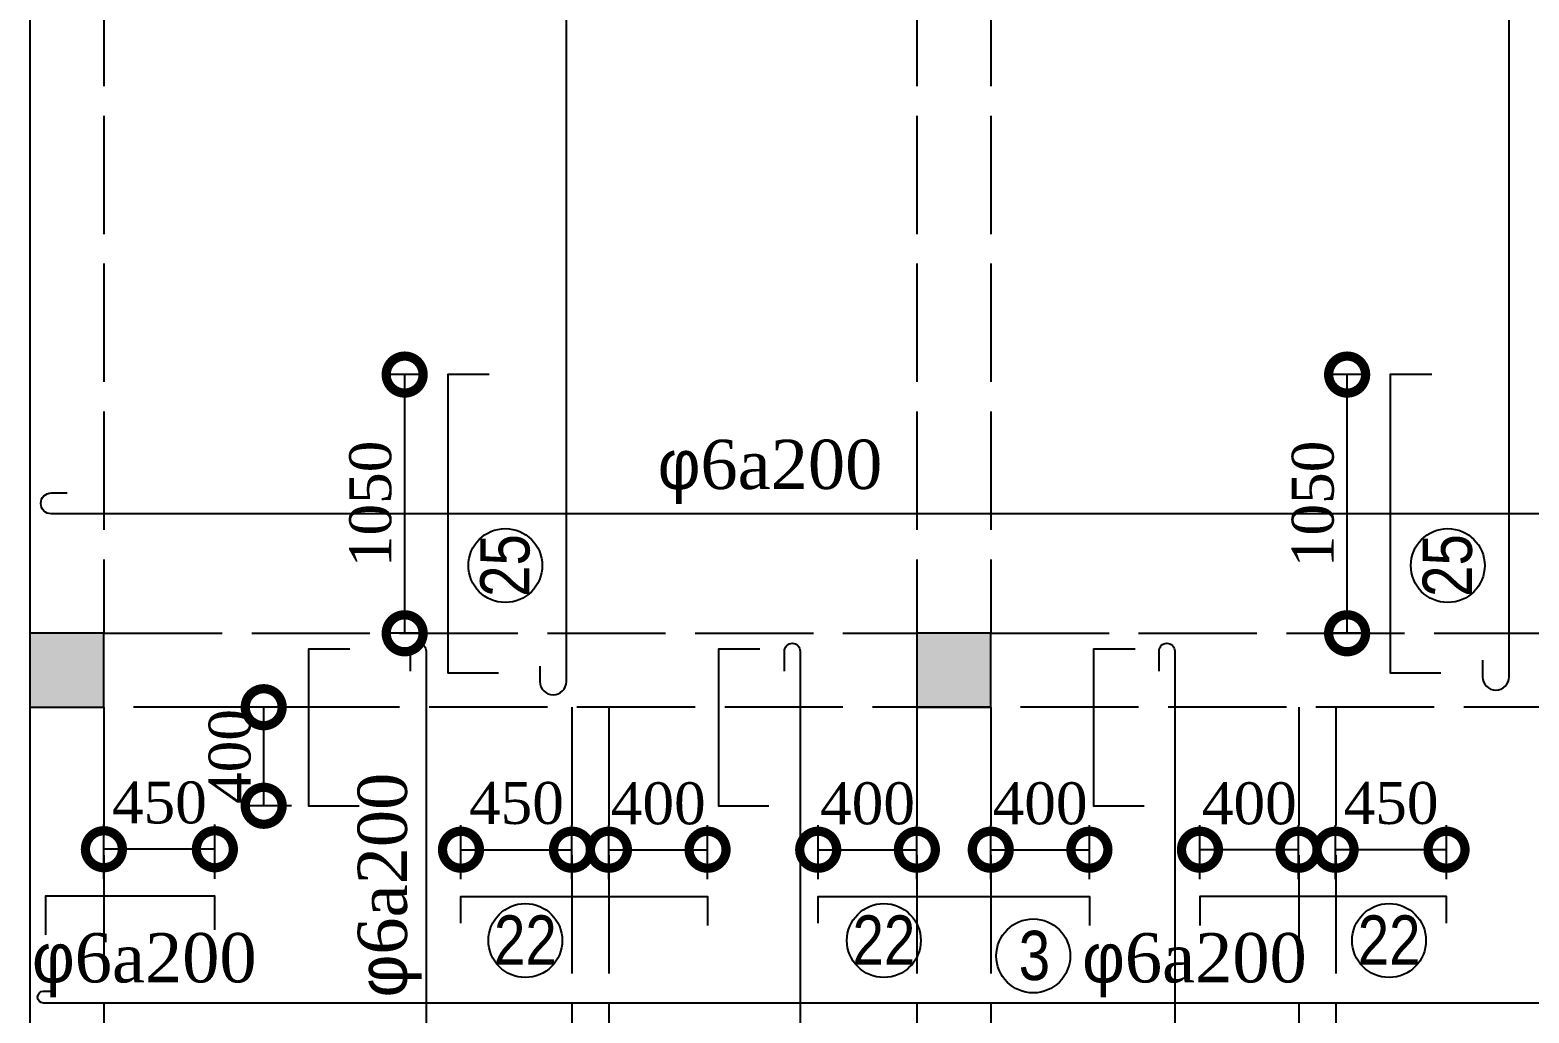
# Model space of a CAD drawing. Extents: x -105064 to -20964, y -943 to 58457.
# Drawn here: x -99496 to -93411, y 41991 to 45981 of the extents above; entities that cross this region are included whole.
import ezdxf

# ---------------------------------------------------------------- set-up
doc = ezdxf.new("R2010")
doc.units = 0
doc.header["$LTSCALE"] = 40
doc.linetypes.add('ACAD_ISO02W100', pattern=[15, 12, -3])
doc.layers.get('0').update_dxf_attribs({"linetype": 'CONTINUOUS'})
doc.layers.get('DEFPOINTS').update_dxf_attribs({"linetype": 'CONTINUOUS'})
for name, color, linetype in [('COT', 3, 'CONTINUOUS'), ('KTHUOT', 6, 'CONTINUOUS'), ('MANH', 2, 'CONTINUOUS'), ('TEXT', 7, 'CONTINUOUS'), ('THEP', 1, 'CONTINUOUS')]:
    doc.layers.add(name, color=color, linetype=linetype)
doc.styles.add('DIM-NEW', font='')
doc.styles.add('VNI-HELVE', font='')
doc.styles.add('VNI-TIMES', font='')
doc.styles.get('DIM-NEW').set_extended_font_data('VNI-Helve-Condense')
doc.styles.get('VNI-HELVE').set_extended_font_data('VNI-Helve')
doc.styles.get('VNI-TIMES').set_extended_font_data('VNI-Times')
doc.dimstyles.new('D1', dxfattribs={"dimscale": 0, "dimtxt": 300, "dimasz": 250, "dimexe": 250, "dimexo": 0, "dimgap": 160, "dimtad": 1, "dimdec": 0, "dimdsep": 46, "dimtxsty": 'VNI-HELVE', "dimblk1": 'ARCHTICK', "dimblk2": 'ARCHTICK', "dimsah": 1, "dimcen": 2.5, "dimclrd": 6, "dimclre": 6, "dimclrt": 6, "dimadec": 0, "dimazin": 0, "dimtfac": 1, "dimtdec": 0, "dimtmove": 0, "dimatfit": 3, "dimldrblk": 'ARCHTICK', "dimfxl": 1, "dimtolj": 1, "dimtzin": 0, "dimarcsym": 0})

# ---------------------------------------------------------------- blocks, each defined once
blk = doc.blocks.new('_DotSmall')
at = {"color": 0, "linetype": 'ByBlock', "const_width": 0.5}
blk.add_lwpolyline([(-0.0625, 0, 1), (0.0625, 0, 1)], format="xyb", close=True, dxfattribs=at)
blk = doc.blocks.new('*D128')
at = {"layer": 'DEFPOINTS', "color": 0, "linetype": 'Continuous', "transparency": 16777216}
for p in [(-99195.8, 42656.2), (-99195.8, 42466.6), (-98745.4, 42466.6)]:
    blk.add_point(p, dxfattribs=at)
at = {"layer": 'KTHUOT', "color": 9, "linetype": 'Continuous', "lineweight": -2, "transparency": 16777216}
for p, q in [((-99195.8, 42536.6), (-99195.8, 42756.2)), ((-98745.4, 42536.6), (-98745.4, 42756.2)), ((-98745.4, 42656.2), (-99195.8, 42656.2))]:
    blk.add_line(p, q, dxfattribs=at)
at = {"layer": 'KTHUOT', "color": 9, "linetype": 'Continuous', "lineweight": -2, "transparency": 16777216, "xscale": 300, "yscale": 300, "zscale": 300, "rotation": 180}
blk.add_blockref('_DotSmall', (-99195.8, 42656.2), dxfattribs=at)
at = {"layer": 'KTHUOT', "color": 9, "linetype": 'Continuous', "lineweight": -2, "transparency": 16777216, "xscale": 300, "yscale": 300, "zscale": 300}
blk.add_blockref('_DotSmall', (-98745.4, 42656.2), dxfattribs=at)
at = {"layer": 'KTHUOT', "color": 7, "linetype": 'Continuous', "transparency": 16777216, "insert": (-98970.6, 42844.6), "char_height": 170, "attachment_point": 5, "style": 'VNI-TIMES'}
blk.add_mtext('\\A1;450', dxfattribs=at)
blk = doc.blocks.new('_ARCHTICK')
at = {"color": 0, "linetype": 'ByBlock', "const_width": 0.15}
blk.add_lwpolyline([(-0.5, -0.5), (0.5, 0.5)], dxfattribs=at)
blk = doc.blocks.new('*D129')
at = {"layer": 'DEFPOINTS', "color": 0, "linetype": 'Continuous', "transparency": 16777216}
for p in [(-96745.4, 42654.1), (-97145.8, 42464.5), (-96745.4, 42464.5)]:
    blk.add_point(p, dxfattribs=at)
at = {"layer": 'KTHUOT', "color": 9, "linetype": 'Continuous', "lineweight": -2, "transparency": 16777216}
for p, q in [((-97145.8, 42534.5), (-97145.8, 42754.1)), ((-96745.4, 42534.5), (-96745.4, 42754.1)), ((-97145.8, 42654.1), (-96745.4, 42654.1))]:
    blk.add_line(p, q, dxfattribs=at)
at = {"layer": 'KTHUOT', "color": 9, "linetype": 'Continuous', "lineweight": -2, "transparency": 16777216, "xscale": 300, "yscale": 300, "zscale": 300, "rotation": 180}
blk.add_blockref('_DotSmall', (-97145.8, 42654.1), dxfattribs=at)
at = {"layer": 'KTHUOT', "color": 9, "linetype": 'Continuous', "lineweight": -2, "transparency": 16777216, "xscale": 300, "yscale": 300, "zscale": 300}
blk.add_blockref('_DotSmall', (-96745.4, 42654.1), dxfattribs=at)
at = {"layer": 'KTHUOT', "color": 7, "linetype": 'Continuous', "transparency": 16777216, "insert": (-96945.6, 42841.1), "char_height": 170, "attachment_point": 5, "style": 'VNI-TIMES'}
blk.add_mtext('\\A1;400', dxfattribs=at)
blk = doc.blocks.new('*D130')
at = {"layer": 'DEFPOINTS', "color": 0, "linetype": 'Continuous', "transparency": 16777216}
for p in [(-97295.8, 42654.1), (-97746.3, 42464.5), (-97295.8, 42464.5)]:
    blk.add_point(p, dxfattribs=at)
at = {"layer": 'KTHUOT', "color": 9, "linetype": 'Continuous', "lineweight": -2, "transparency": 16777216}
for p, q in [((-97746.3, 42534.5), (-97746.3, 42754.1)), ((-97295.8, 42534.5), (-97295.8, 42754.1)), ((-97746.3, 42654.1), (-97295.8, 42654.1))]:
    blk.add_line(p, q, dxfattribs=at)
at = {"layer": 'KTHUOT', "color": 9, "linetype": 'Continuous', "lineweight": -2, "transparency": 16777216, "xscale": 300, "yscale": 300, "zscale": 300, "rotation": 180}
blk.add_blockref('_DotSmall', (-97746.3, 42654.1), dxfattribs=at)
at = {"layer": 'KTHUOT', "color": 9, "linetype": 'Continuous', "lineweight": -2, "transparency": 16777216, "xscale": 300, "yscale": 300, "zscale": 300}
blk.add_blockref('_DotSmall', (-97295.8, 42654.1), dxfattribs=at)
at = {"layer": 'KTHUOT', "color": 7, "linetype": 'Continuous', "transparency": 16777216, "insert": (-97521.1, 42842.5), "char_height": 170, "attachment_point": 5, "style": 'VNI-TIMES'}
blk.add_mtext('\\A1;450', dxfattribs=at)
blk = doc.blocks.new('*D131')
at = {"layer": 'DEFPOINTS', "color": 0, "linetype": 'Continuous', "transparency": 16777216}
for p in [(-95195.4, 42654.1), (-95595.8, 42464.5), (-95195.4, 42464.5)]:
    blk.add_point(p, dxfattribs=at)
at = {"layer": 'KTHUOT', "color": 9, "linetype": 'Continuous', "lineweight": -2, "transparency": 16777216}
for p, q in [((-95595.8, 42534.5), (-95595.8, 42754.1)), ((-95195.4, 42534.5), (-95195.4, 42754.1)), ((-95595.8, 42654.1), (-95195.4, 42654.1))]:
    blk.add_line(p, q, dxfattribs=at)
at = {"layer": 'KTHUOT', "color": 9, "linetype": 'Continuous', "lineweight": -2, "transparency": 16777216, "xscale": 300, "yscale": 300, "zscale": 300, "rotation": 180}
blk.add_blockref('_DotSmall', (-95595.8, 42654.1), dxfattribs=at)
at = {"layer": 'KTHUOT', "color": 9, "linetype": 'Continuous', "lineweight": -2, "transparency": 16777216, "xscale": 300, "yscale": 300, "zscale": 300}
blk.add_blockref('_DotSmall', (-95195.4, 42654.1), dxfattribs=at)
at = {"layer": 'KTHUOT', "color": 7, "linetype": 'Continuous', "transparency": 16777216, "insert": (-95395.6, 42841.1), "char_height": 170, "attachment_point": 5, "style": 'VNI-TIMES'}
blk.add_mtext('\\A1;400', dxfattribs=at)
blk = doc.blocks.new('*D132')
at = {"layer": 'DEFPOINTS', "color": 0, "linetype": 'Continuous', "transparency": 16777216}
for p in [(-95895.8, 42654.1), (-96296.3, 42464.5), (-95895.8, 42464.5)]:
    blk.add_point(p, dxfattribs=at)
at = {"layer": 'KTHUOT', "color": 9, "linetype": 'Continuous', "lineweight": -2, "transparency": 16777216}
for p, q in [((-96296.3, 42534.5), (-96296.3, 42754.1)), ((-95895.8, 42534.5), (-95895.8, 42754.1)), ((-96296.3, 42654.1), (-95895.8, 42654.1))]:
    blk.add_line(p, q, dxfattribs=at)
at = {"layer": 'KTHUOT', "color": 9, "linetype": 'Continuous', "lineweight": -2, "transparency": 16777216, "xscale": 300, "yscale": 300, "zscale": 300, "rotation": 180}
blk.add_blockref('_DotSmall', (-96296.3, 42654.1), dxfattribs=at)
at = {"layer": 'KTHUOT', "color": 9, "linetype": 'Continuous', "lineweight": -2, "transparency": 16777216, "xscale": 300, "yscale": 300, "zscale": 300}
blk.add_blockref('_DotSmall', (-95895.8, 42654.1), dxfattribs=at)
at = {"layer": 'KTHUOT', "color": 7, "linetype": 'Continuous', "transparency": 16777216, "insert": (-96096.1, 42841.1), "char_height": 170, "attachment_point": 5, "style": 'VNI-TIMES'}
blk.add_mtext('\\A1;400', dxfattribs=at)
blk = doc.blocks.new('*D133')
at = {"layer": 'DEFPOINTS', "color": 0, "linetype": 'Continuous', "transparency": 16777216}
for p in [(-94746.7, 42654.1), (-94746.7, 42464.5), (-94346.2, 42464.5)]:
    blk.add_point(p, dxfattribs=at)
at = {"layer": 'KTHUOT', "color": 9, "linetype": 'Continuous', "lineweight": -2, "transparency": 16777216}
for p, q in [((-94746.7, 42534.5), (-94746.7, 42754.1)), ((-94346.2, 42534.5), (-94346.2, 42754.1)), ((-94346.2, 42654.1), (-94746.7, 42654.1))]:
    blk.add_line(p, q, dxfattribs=at)
at = {"layer": 'KTHUOT', "color": 9, "linetype": 'Continuous', "lineweight": -2, "transparency": 16777216, "xscale": 300, "yscale": 300, "zscale": 300, "rotation": 180}
blk.add_blockref('_DotSmall', (-94746.7, 42654.1), dxfattribs=at)
at = {"layer": 'KTHUOT', "color": 9, "linetype": 'Continuous', "lineweight": -2, "transparency": 16777216, "xscale": 300, "yscale": 300, "zscale": 300}
blk.add_blockref('_DotSmall', (-94346.2, 42654.1), dxfattribs=at)
at = {"layer": 'KTHUOT', "color": 7, "linetype": 'Continuous', "transparency": 16777216, "insert": (-94546.4, 42841.1), "char_height": 170, "attachment_point": 5, "style": 'VNI-TIMES'}
blk.add_mtext('\\A1;400', dxfattribs=at)
blk = doc.blocks.new('*D134')
at = {"layer": 'DEFPOINTS', "color": 0, "linetype": 'Continuous', "transparency": 16777216}
for p in [(-94196.2, 42654.1), (-94196.2, 42464.5), (-93745.8, 42464.5)]:
    blk.add_point(p, dxfattribs=at)
at = {"layer": 'KTHUOT', "color": 9, "linetype": 'Continuous', "lineweight": -2, "transparency": 16777216}
for p, q in [((-94196.2, 42534.5), (-94196.2, 42754.1)), ((-93745.8, 42534.5), (-93745.8, 42754.1)), ((-93745.8, 42654.1), (-94196.2, 42654.1))]:
    blk.add_line(p, q, dxfattribs=at)
at = {"layer": 'KTHUOT', "color": 9, "linetype": 'Continuous', "lineweight": -2, "transparency": 16777216, "xscale": 300, "yscale": 300, "zscale": 300, "rotation": 180}
blk.add_blockref('_DotSmall', (-94196.2, 42654.1), dxfattribs=at)
at = {"layer": 'KTHUOT', "color": 9, "linetype": 'Continuous', "lineweight": -2, "transparency": 16777216, "xscale": 300, "yscale": 300, "zscale": 300}
blk.add_blockref('_DotSmall', (-93745.8, 42654.1), dxfattribs=at)
at = {"layer": 'KTHUOT', "color": 7, "linetype": 'Continuous', "transparency": 16777216, "insert": (-93971, 42842.5), "char_height": 170, "attachment_point": 5, "style": 'VNI-TIMES'}
blk.add_mtext('\\A1;450', dxfattribs=at)
blk = doc.blocks.new('*D360')
at = {"layer": 'DEFPOINTS', "color": 0, "linetype": 'Continuous', "transparency": 16777216}
for p in [(-97974.9, 44582.3), (-97842, 44582.3), (-97842, 43532.4)]:
    blk.add_point(p, dxfattribs=at)
at = {"layer": 'KTHUOT', "color": 9, "linetype": 'Continuous', "lineweight": -2, "transparency": 16777216}
for p, q in [((-97912, 44582.3), (-98044.9, 44582.3)), ((-97974.9, 43532.4), (-97974.9, 44582.3)), ((-97912, 43532.4), (-98044.9, 43532.4))]:
    blk.add_line(p, q, dxfattribs=at)
at = {"layer": 'KTHUOT', "color": 9, "linetype": 'Continuous', "lineweight": -2, "transparency": 16777216, "xscale": 300, "yscale": 300, "zscale": 300}
for p, rotation in [((-97974.9, 44582.3), 90), ((-97974.9, 43532.4), 270)]:
    blk.add_blockref('_DotSmall', p, dxfattribs=dict(at, rotation=rotation))
at = {"layer": 'KTHUOT', "color": 7, "linetype": 'Continuous', "transparency": 16777216, "insert": (-98113.3, 44057.4), "char_height": 170, "attachment_point": 5, "rotation": 90, "style": 'VNI-TIMES'}
blk.add_mtext('\\A1;1050', dxfattribs=at)
blk = doc.blocks.new('*D361')
at = {"layer": 'DEFPOINTS', "color": 0, "linetype": 'Continuous', "transparency": 16777216}
for p in [(-94149.3, 44582.3), (-94016.4, 44582.3), (-94016.4, 43532.4)]:
    blk.add_point(p, dxfattribs=at)
at = {"layer": 'KTHUOT', "color": 9, "linetype": 'Continuous', "lineweight": -2, "transparency": 16777216}
for p, q in [((-94086.4, 44582.3), (-94219.3, 44582.3)), ((-94149.3, 43532.4), (-94149.3, 44582.3)), ((-94086.4, 43532.4), (-94219.3, 43532.4))]:
    blk.add_line(p, q, dxfattribs=at)
at = {"layer": 'KTHUOT', "color": 9, "linetype": 'Continuous', "lineweight": -2, "transparency": 16777216, "xscale": 300, "yscale": 300, "zscale": 300}
for p, rotation in [((-94149.3, 44582.3), 90), ((-94149.3, 43532.4), 270)]:
    blk.add_blockref('_DotSmall', p, dxfattribs=dict(at, rotation=rotation))
at = {"layer": 'KTHUOT', "color": 7, "linetype": 'Continuous', "transparency": 16777216, "insert": (-94287.7, 44057.4), "char_height": 170, "attachment_point": 5, "rotation": 90, "style": 'VNI-TIMES'}
blk.add_mtext('\\A1;1050', dxfattribs=at)
blk = doc.blocks.new('*D380')
at = {"layer": 'DEFPOINTS', "color": 0, "linetype": 'Continuous', "transparency": 16777216}
for p in [(-98547.1, 43232.4), (-98364.7, 43232.4), (-98364.7, 42832.4)]:
    blk.add_point(p, dxfattribs=at)
at = {"layer": 'KTHUOT', "color": 9, "linetype": 'Continuous', "lineweight": -2, "transparency": 16777216}
for p, q in [((-98434.7, 43232.4), (-98617.1, 43232.4)), ((-98547.1, 42832.4), (-98547.1, 43232.4)), ((-98434.7, 42832.4), (-98617.1, 42832.4))]:
    blk.add_line(p, q, dxfattribs=at)
at = {"layer": 'KTHUOT', "color": 9, "linetype": 'Continuous', "lineweight": -2, "transparency": 16777216, "xscale": 300, "yscale": 300, "zscale": 300}
for p, rotation in [((-98547.1, 43232.4), 90), ((-98547.1, 42832.4), 270)]:
    blk.add_blockref('_DotSmall', p, dxfattribs=dict(at, rotation=rotation))
at = {"layer": 'KTHUOT', "color": 7, "linetype": 'Continuous', "transparency": 16777216, "insert": (-98684.2, 43032.4), "char_height": 170, "attachment_point": 5, "rotation": 90, "style": 'VNI-TIMES'}
blk.add_mtext('\\A1;400', dxfattribs=at)

msp = doc.modelspace()

# ---------------------------------------------------------------- linework, layer by layer
at = {"layer": 'COT'}
for points in [[(-99495.8, 43232.4), (-99195.8, 43232.4), (-99195.8, 43532.4), (-99495.8, 43532.4)], [(-95895.8, 43232.4), (-95595.8, 43232.4), (-95595.8, 43532.4), (-95895.8, 43532.4)]]:
    msp.add_lwpolyline(points, close=True, dxfattribs=at)
for points in [[(-99495.8, 43232.4), (-99195.8, 43232.4), (-99495.8, 43532.4), (-99195.8, 43532.4)], [(-95895.8, 43232.4), (-95595.8, 43232.4), (-95895.8, 43532.4), (-95595.8, 43532.4)]]:
    msp.add_solid(points, dxfattribs=at)
at = {"layer": 'KTHUOT', "color": 6, "linetype": 'Continuous'}
for centre in [(-97566.4, 43807.3), (-93740.8, 43807.3), (-97485.1, 42285.6), (-96029.8, 42285.6), (-93979.2, 42285.6), (-95423.3, 42223.2)]:
    msp.add_circle(centre, 150, dxfattribs=at)
at = {"layer": 'MANH', "linetype": 'Continuous'}
for p, q in [((-99495.8, 47432.4), (-99495.8, 43532.4)), ((-99495.8, 43232.4), (-99495.8, 39532.4))]:
    msp.add_line(p, q, dxfattribs=at)
at = {"layer": 'MANH', "linetype": 'ACAD_ISO02W100'}
for p, q in [((-99195.8, 47432.4), (-99195.8, 43532.4)), ((-95895.8, 47432.4), (-95895.8, 43532.4)), ((-95595.8, 47432.4), (-95595.8, 43532.4)), ((-99195.8, 43532.4), (-95895.8, 43532.4)), ((-95595.8, 43532.4), (-92295.8, 43532.4)), ((-99195.8, 43232.4), (-99195.8, 39532.4)), ((-95595.8, 43232.4), (-99195.8, 43232.4)), ((-97295.8, 43232.4), (-97295.8, 41457.4)), ((-97145.8, 43232.4), (-97145.8, 41457.4)), ((-95895.8, 43232.4), (-95895.8, 39532.4)), ((-95595.8, 43232.4), (-95595.8, 39532.4)), ((-91995.8, 43232.4), (-95595.8, 43232.4)), ((-94345.8, 43232.4), (-94345.8, 41457.4)), ((-94195.8, 43232.4), (-94195.8, 41457.4))]:
    msp.add_line(p, q, dxfattribs=at)
at = {"layer": 'THEP', "color": 1, "linetype": 'Continuous'}
for points in [[(-93599.7, 43423.2), (-93599.7, 43355.9, 1), (-93492, 43355.9), (-93492, 52951.7, 1), (-93610.5, 52951.7), (-93610.5, 52885.5)], [(-97426, 43399.2), (-97426, 43336.3, 1), (-97318.6, 43336.3), (-97318.6, 51807.7, 1), (-97413.5, 51807.7), (-97413.5, 51743)]]:
    msp.add_lwpolyline(points, format="xyb", dxfattribs=at)
at = {"layer": 'THEP'}
for points in [[(-97631.7, 44582.3), (-97799.6, 44582.3), (-97799.6, 43371.9), (-97594.7, 43371.9)], [(-93806.1, 44582.3), (-93974, 44582.3), (-93974, 43371.9), (-93769.1, 43371.9)], [(-98196.9, 43468), (-98364.7, 43468), (-98364.7, 42832.4), (-98159.8, 42832.4)], [(-96533.7, 43468), (-96701.6, 43468), (-96701.6, 42832.4), (-96496.7, 42832.4)], [(-95010.3, 43468), (-95178.2, 43468), (-95178.2, 42832.4), (-94973.3, 42832.4)], [(-99431.4, 42308.4), (-99431.4, 42466.6), (-98746.4, 42466.6), (-98746.4, 42329.5)], [(-97746.7, 42355.7), (-97746.7, 42464.5), (-96745.4, 42464.5), (-96745.4, 42346)], [(-96296.7, 42355.7), (-96296.7, 42464.5), (-95195.4, 42464.5), (-95195.4, 42346)], [(-93745.4, 42355.7), (-93745.4, 42464.5), (-94746.7, 42464.5), (-94746.7, 42346)]]:
    msp.add_lwpolyline(points, dxfattribs=at)
for points in [[(-82607.2, 44107.5), (-82522, 44107.5, -1), (-82522, 44017.1), (-82522, 44017.1), (-99409.5, 44017.1, -1), (-99409.5, 44102), (-99345.4, 44102)], [(-97951.3, 43378.6), (-97951.3, 43460.2, -1), (-97887.8, 43460.2), (-97887.8, 39321.4, -1), (-97951.1, 39321.4), (-97951.1, 39375.8)], [(-96433.2, 43378.6), (-96433.2, 43460.2, -1), (-96369.7, 43460.2), (-96369.7, 39321.4, -1), (-96433, 39321.4), (-96433, 39375.8)], [(-94912.9, 43378.6), (-94912.9, 43460.2, -1), (-94849.3, 43460.2), (-94849.3, 39321.4, -1), (-94912.7, 39321.4), (-94912.7, 39375.8)], [(-92078.3, 42074.9), (-92041.1, 42074.9, -1), (-92041.1, 42031.6), (-99440.4, 42031.6, -1), (-99440.4, 42080.5), (-99403.3, 42080.5)]]:
    msp.add_lwpolyline(points, format="xyb", dxfattribs=at)

# ---------------------------------------------------------------- texts
at = {"layer": 'TEXT', "style": 'DIM-NEW'}
for p in [(-97468.3, 43680), (-93642.7, 43680)]:
    msp.add_text('25', height=200, rotation=90, dxfattribs=at).set_placement(p)
for s, p in [('22', (-97612.4, 42187.5)), ('22', (-96157, 42187.5)), ('22', (-94106.4, 42187.5)), ('3', (-95482.4, 42125.1))]:
    msp.add_text(s, height=200, dxfattribs=at).set_placement(p)
at = {"layer": 'TEXT', "char_height": 200, "width": 982.857, "attachment_point": 1, "style": 'VNI-TIMES'}
for insert in [(-96947.6, 44317.9), (-99487.5, 42315.7), (-95224.8, 42315.7)]:
    msp.add_mtext('{\\fSymbol|b0|i0|c2|p16;f}6a200', dxfattribs=dict(at, insert=insert))
at = {"layer": 'TEXT', "insert": (-98165.8, 42054.9), "char_height": 200, "width": 982.857, "attachment_point": 1, "rotation": 90, "style": 'VNI-TIMES'}
msp.add_mtext('{\\fSymbol|b0|i0|c2|p16;f}6a200', dxfattribs=at)

# ---------------------------------------------------------------- dimensions: what is measured, and where the dimension line sits
at = {"layer": 'KTHUOT', "color": 6, "linetype": 'Continuous'}
for base, p1, p2, picture, middle in [((-97974.9, 44582.3), (-97842, 43532.4), (-97842, 44582.3), '*D360', (-98113.3, 44057.4)), ((-94149.3, 44582.3), (-94016.4, 43532.4), (-94016.4, 44582.3), '*D361', (-94287.7, 44057.4))]:
    dim = msp.add_linear_dim(base=base, p1=p1, p2=p2, angle=270, dimstyle='D1', override={"dimscale": 1, "dimtxt": 170, "dimasz": 300, "dimexe": 70, "dimexo": 70, "dimgap": 50, "dimtxsty": 'VNI-TIMES', "dimblk1": 'DotSmall', "dimblk2": 'DotSmall', "dimclrd": 9, "dimclre": 9, "dimclrt": 7}, dxfattribs=at)
    dim.commit()
    dim.dimension.update_dxf_attribs({"geometry": picture, "text_midpoint": middle})
for base, p1, p2, angle, override, picture, middle in [((-98547.1, 43232.4), (-98364.7, 42832.4), (-98364.7, 43232.4), 270, {"dimscale": 1, "dimtxt": 170, "dimasz": 300, "dimexe": 70, "dimexo": 70, "dimgap": 50, "dimtxsty": 'VNI-TIMES', "dimblk1": 'DotSmall', "dimblk2": 'DotSmall', "dimclrd": 9, "dimclre": 9, "dimclrt": 7}, '*D380', (-98547.1, 43032.4)), ((-99195.8, 42656.2), (-98745.4, 42466.6), (-99195.8, 42466.6), 180, {"dimscale": 1, "dimtxt": 170, "dimasz": 300, "dimexe": 100, "dimexo": 70, "dimgap": 100, "dimtxsty": 'VNI-TIMES', "dimblk1": 'DotSmall', "dimblk2": 'DotSmall', "dimclrd": 9, "dimclre": 9, "dimclrt": 7}, '*D128', (-98970.6, 42656.2)), ((-94746.6507, 42654.1064), (-94346.2135, 42464.4657), (-94746.6507, 42464.4657), 180, {"dimscale": 1, "dimtxt": 170, "dimasz": 300, "dimexe": 100, "dimexo": 70, "dimgap": 100, "dimtxsty": 'VNI-TIMES', "dimblk1": 'DotSmall', "dimblk2": 'DotSmall', "dimclrd": 9, "dimclre": 9, "dimclrt": 7}, '*D133', (-94546.4321, 42654.1064)), ((-94196.2, 42654.1), (-93745.8, 42464.5), (-94196.2, 42464.5), 180, {"dimscale": 1, "dimtxt": 170, "dimasz": 300, "dimexe": 100, "dimexo": 70, "dimgap": 100, "dimtxsty": 'VNI-TIMES', "dimblk1": 'DotSmall', "dimblk2": 'DotSmall', "dimclrd": 9, "dimclre": 9, "dimclrt": 7}, '*D134', (-93971, 42654.1))]:
    dim = msp.add_linear_dim(base=base, p1=p1, p2=p2, angle=angle, dimstyle='D1', override=override, dxfattribs=at)
    dim.commit()
    dim.dimension.update_dxf_attribs({"geometry": picture, "text_midpoint": middle, "dimtype": 160})
for base, p1, p2, picture, middle in [((-97295.8347, 42654.1064), (-97746.2719, 42464.4657), (-97295.8347, 42464.4657), '*D130', (-97521.0533, 42654.1064)), ((-96745.4, 42654.1), (-97145.8, 42464.5), (-96745.4, 42464.5), '*D129', (-96945.6, 42654.1)), ((-95895.8347, 42654.1064), (-96296.2719, 42464.4657), (-95895.8347, 42464.4657), '*D132', (-96096.0533, 42654.1064)), ((-95195.4, 42654.1), (-95595.8, 42464.5), (-95195.4, 42464.5), '*D131', (-95395.6, 42654.1))]:
    dim = msp.add_linear_dim(base=base, p1=p1, p2=p2, dimstyle='D1', override={"dimscale": 1, "dimtxt": 170, "dimasz": 300, "dimexe": 100, "dimexo": 70, "dimgap": 100, "dimtxsty": 'VNI-TIMES', "dimblk1": 'DotSmall', "dimblk2": 'DotSmall', "dimclrd": 9, "dimclre": 9, "dimclrt": 7}, dxfattribs=at)
    dim.commit()
    dim.dimension.update_dxf_attribs({"geometry": picture, "text_midpoint": middle, "dimtype": 160})

doc.saveas('drawing.dxf')
